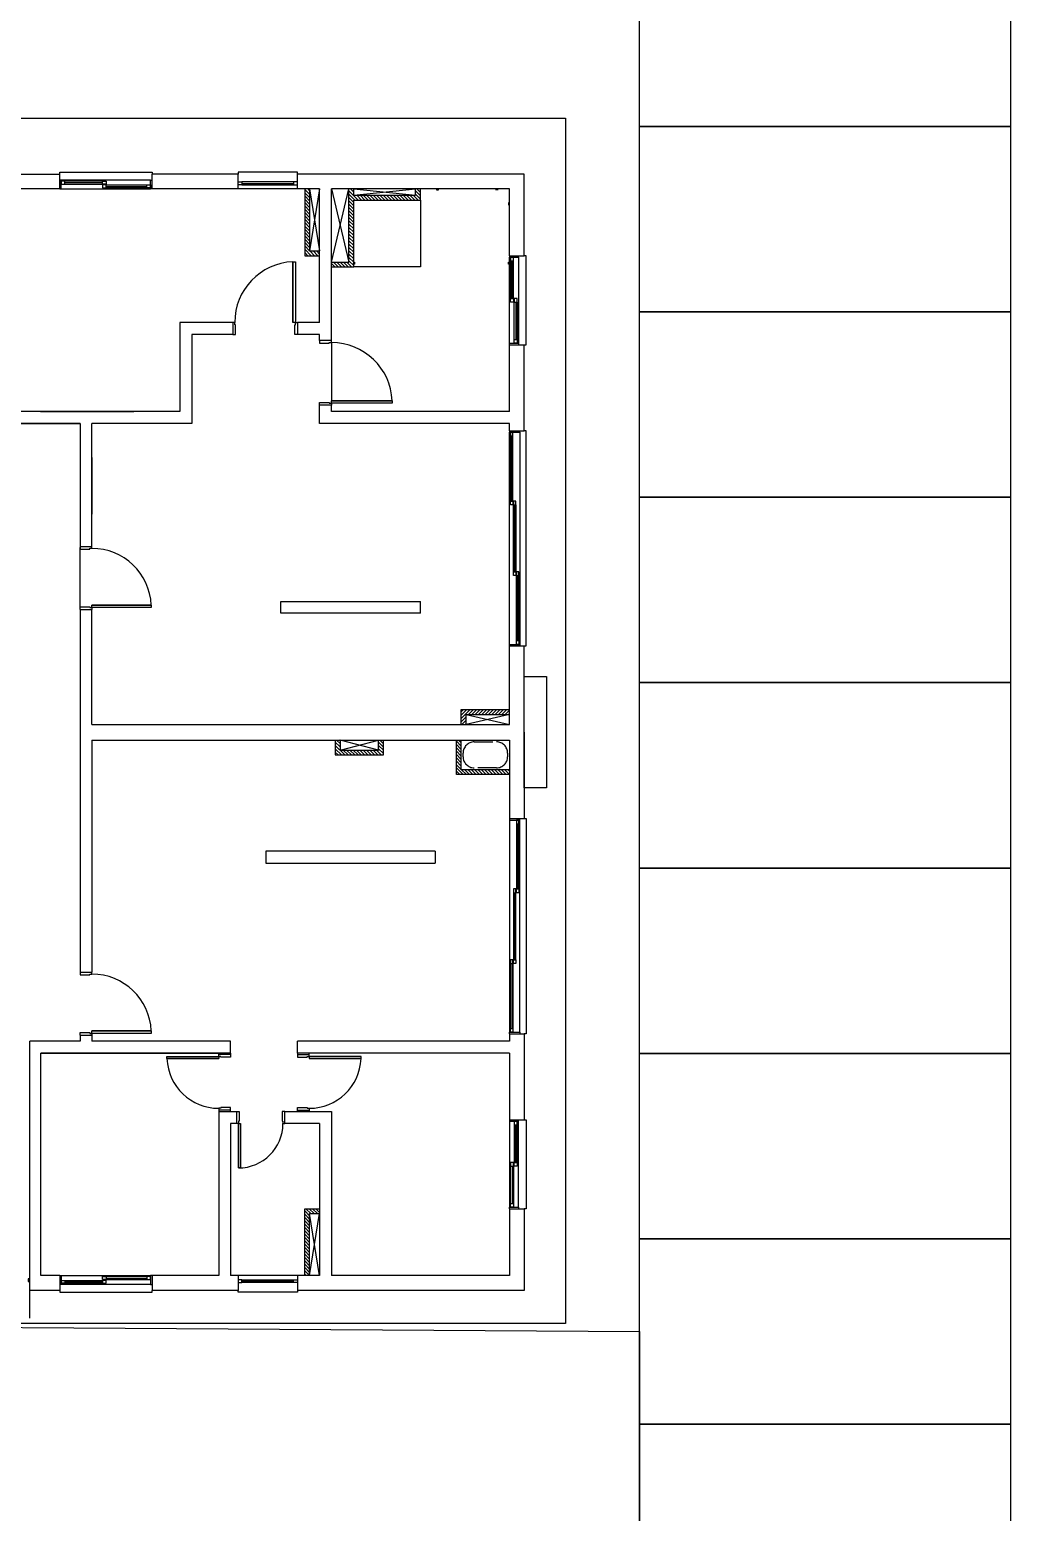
# Model space of a CAD drawing. Header units: millimetres. Extents: x 409504 to 410674, y 7402686 to 14806894.
# Drawn here: x 409812.32 to 409825.55, y 7402840.88 to 7402860.87 of the extents above; entities that cross this region are included whole.
import ezdxf

# ---------------------------------------------------------------- set-up
doc = ezdxf.new("R2010")
doc.units = ezdxf.units.MM
doc.linetypes.add('DASHED2', pattern=[0.375, 0.25, -0.125])
for name, color, linetype in [('.. Vagas de Garagem', 2, 'Continuous'), ('Edificação Habitacional', 6, 'Continuous'), ('G_txareasdatas', 1, 'Continuous')]:
    doc.layers.add(name, color=color, linetype=linetype)

# ---------------------------------------------------------------- blocks, each defined once
blk = doc.blocks.new('A$C5CAC4E4C')
for p, q in [((0, 16.25), (15.65, 16.25)), ((15.65, 16.25), (15.65, 0)), ((7.825, 15.497), (8.83, 15.497)), ((8.83, 15.497), (8.83, 15.522)), ((8.83, 15.522), (10.075, 15.522)), ((8.83, 15.297), (8.83, 15.497)), ((8.85, 15.417), (8.83, 15.417)), ((10.055, 15.417), (8.85, 15.417)), ((8.85, 15.297), (8.85, 15.417)), ((8.9, 15.402), (8.85, 15.402)), ((8.85, 15.402), (8.85, 15.362)), ((9.405, 15.402), (8.9, 15.402)), ((8.9, 15.362), (8.9, 15.402)), ((9.405, 15.362), (9.405, 15.402)), ((9.405, 15.402), (9.455, 15.402)), ((9.455, 15.402), (9.455, 15.362)), ((10.055, 15.297), (10.055, 15.417)), ((10.055, 15.417), (10.075, 15.417)), ((10.075, 15.522), (10.075, 15.497)), ((11.235, 15.497), (10.075, 15.497)), ((10.075, 15.297), (10.075, 15.497)), ((12.035, 15.522), (11.235, 15.522)), ((11.235, 15.522), (11.235, 15.497)), ((11.235, 15.297), (11.235, 15.497)), ((11.235, 15.297), (11.235, 15.497)), ((12.035, 15.497), (12.035, 15.522)), ((15.095, 15.497), (12.035, 15.497)), ((12.035, 15.297), (12.035, 15.497)), ((12.035, 15.297), (12.035, 15.497)), ((15.095, 14.397), (15.095, 15.497)), ((15.095, 14.397), (15.095, 15.497)), ((8.83, 15.297), (7.93, 15.297)), ((8.83, 15.297), (8.85, 15.297)), ((8.85, 15.362), (8.9, 15.362)), ((8.85, 15.297), (10.055, 15.297)), ((9.405, 15.382), (8.9, 15.382)), ((8.9, 15.362), (9.405, 15.362)), ((9.455, 15.362), (9.405, 15.362)), ((9.455, 15.352), (9.405, 15.352)), ((9.405, 15.352), (9.405, 15.312)), ((9.405, 15.312), (9.455, 15.312)), ((9.455, 15.352), (10.005, 15.352)), ((9.455, 15.312), (9.455, 15.352)), ((9.455, 15.332), (10.005, 15.332)), ((10.005, 15.312), (9.455, 15.312)), ((10.005, 15.312), (10.005, 15.352)), ((10.005, 15.352), (10.055, 15.352)), ((10.055, 15.312), (10.005, 15.312)), ((10.055, 15.352), (10.055, 15.312)), ((10.075, 15.297), (10.055, 15.297)), ((11.235, 15.297), (10.075, 15.297)), ((11.235, 15.393), (11.285, 15.393)), ((11.235, 15.353), (11.235, 15.393)), ((11.285, 15.353), (11.235, 15.353)), ((12.035, 15.297), (11.235, 15.297)), ((11.985, 15.393), (11.285, 15.393)), ((11.285, 15.393), (11.285, 15.353)), ((11.285, 15.373), (11.985, 15.373)), ((11.285, 15.353), (11.985, 15.353)), ((12.035, 15.393), (11.985, 15.393)), ((11.985, 15.393), (11.985, 15.353)), ((11.985, 15.353), (12.035, 15.353)), ((12.035, 15.353), (12.035, 15.393)), ((12.335, 15.297), (12.035, 15.297)), ((12.135, 15.297), (12.135, 14.397)), ((12.335, 15.297), (12.2, 14.462)), ((12.2, 15.297), (12.335, 14.462)), ((12.2, 15.297), (12.2, 14.462)), ((12.335, 13.497), (12.335, 15.297)), ((12.495, 13.252), (12.495, 15.297)), ((12.495, 15.297), (12.73, 14.312)), ((12.495, 14.312), (12.73, 15.297)), ((14.895, 15.297), (12.495, 15.297)), ((12.73, 14.312), (12.73, 15.297)), ((12.795, 15.212), (12.795, 15.297)), ((12.795, 15.297), (13.63, 15.212)), ((12.795, 15.212), (13.63, 15.297)), ((12.795, 15.212), (13.63, 15.212)), ((13.63, 15.212), (13.63, 15.297)), ((13.695, 15.147), (13.695, 15.297)), ((13.944, 15.289), (13.907, 15.289)), ((13.91, 15.285), (13.94, 15.285)), ((14.707, 15.289), (14.744, 15.289)), ((14.74, 15.285), (14.71, 15.285)), ((14.895, 14.397), (14.895, 15.297)), ((12.795, 14.247), (12.795, 15.147)), ((12.795, 15.147), (13.695, 15.147)), ((12.795, 14.247), (12.795, 15.147)), ((12.795, 15.147), (13.695, 15.147)), ((13.695, 15.147), (13.695, 14.247)), ((14.883, 15.112), (14.883, 15.082)), ((14.887, 15.078), (14.887, 15.116)), ((12.135, 14.397), (12.335, 14.397)), ((12.2, 14.462), (12.335, 14.462)), ((14.895, 14.397), (15.095, 14.397)), ((14.895, 14.397), (14.895, 14.377)), ((15.015, 14.377), (15.015, 14.397)), ((15.12, 14.397), (15.095, 14.397)), ((15.12, 13.197), (15.12, 14.397)), ((11.975, 14.317), (12.01, 14.317)), ((11.975, 13.497), (11.975, 14.317)), ((11.975, 14.317), (11.975, 13.497)), ((12.01, 14.317), (12.01, 13.497)), ((12.495, 14.312), (12.73, 14.312)), ((12.495, 14.247), (12.795, 14.247)), ((12.495, 14.247), (12.795, 14.247)), ((13.695, 14.247), (12.795, 14.247)), ((12.803, 14.278), (12.803, 14.316)), ((12.807, 14.312), (12.807, 14.282)), ((14.883, 14.282), (14.883, 14.312)), ((14.887, 14.316), (14.887, 14.278)), ((14.895, 13.217), (14.895, 14.377)), ((14.895, 14.377), (15.015, 14.377)), ((14.91, 14.377), (14.91, 14.327)), ((14.95, 14.377), (14.91, 14.377)), ((14.91, 14.327), (14.91, 13.822)), ((14.91, 14.327), (14.95, 14.327)), ((14.93, 13.822), (14.93, 14.327)), ((14.95, 14.327), (14.95, 14.377)), ((14.95, 13.822), (14.95, 14.327)), ((15.015, 14.377), (15.015, 13.217)), ((14.91, 13.772), (14.91, 13.822)), ((14.91, 13.822), (14.95, 13.822)), ((14.95, 13.822), (14.95, 13.772)), ((14.96, 13.822), (14.96, 13.772)), ((15, 13.822), (14.96, 13.822)), ((15, 13.772), (15, 13.822)), ((14.95, 13.772), (14.91, 13.772)), ((14.96, 13.267), (14.96, 13.772)), ((14.96, 13.772), (15, 13.772)), ((14.98, 13.772), (14.98, 13.267)), ((15, 13.772), (15, 13.267)), ((11.165, 13.497), (10.45, 13.497)), ((10.45, 13.497), (10.45, 12.297)), ((11.165, 13.497), (11.165, 13.337)), ((11.19, 13.497), (11.165, 13.497)), ((11.19, 13.467), (11.19, 13.497)), ((11.2, 13.467), (11.19, 13.467)), ((11.2, 13.337), (11.2, 13.467)), ((12.01, 13.497), (11.975, 13.497)), ((12, 13.337), (12, 13.467)), ((12, 13.467), (12.01, 13.467)), ((12.01, 13.467), (12.01, 13.497)), ((12.01, 13.497), (12.035, 13.497)), ((12.335, 13.497), (12.035, 13.497)), ((12.035, 13.497), (12.035, 13.337)), ((11.165, 13.337), (10.61, 13.337)), ((10.61, 13.337), (10.61, 12.137)), ((11.165, 13.337), (11.2, 13.337)), ((12.035, 13.337), (12, 13.337)), ((12.335, 13.337), (12.035, 13.337)), ((12.335, 13.252), (12.335, 13.337)), ((12.495, 13.252), (12.335, 13.252)), ((12.335, 13.252), (12.335, 13.217)), ((12.335, 13.217), (12.465, 13.217)), ((12.465, 13.217), (12.465, 13.227)), ((12.465, 13.227), (12.495, 13.227)), ((12.495, 13.227), (12.495, 13.252)), ((12.495, 13.227), (12.495, 12.442)), ((14.895, 13.197), (14.895, 13.217)), ((14.895, 13.217), (15.015, 13.217)), ((14.895, 13.197), (15.095, 13.197)), ((14.895, 12.297), (14.895, 13.197)), ((14.96, 13.217), (14.96, 13.267)), ((14.96, 13.267), (15, 13.267)), ((15, 13.217), (14.96, 13.217)), ((15, 13.267), (15, 13.217)), ((15.015, 13.217), (15.015, 13.197)), ((15.095, 12.137), (15.095, 13.197)), ((15.095, 13.197), (15.12, 13.197)), ((12.335, 12.382), (12.335, 12.417)), ((12.335, 12.417), (12.465, 12.417)), ((12.465, 12.417), (12.465, 12.407)), ((12.465, 12.407), (12.495, 12.407)), ((12.495, 12.407), (12.495, 12.442)), ((12.495, 12.442), (13.315, 12.442)), ((13.315, 12.442), (12.495, 12.442)), ((13.315, 12.407), (12.495, 12.407)), ((12.495, 12.407), (12.495, 12.382)), ((13.315, 12.442), (13.315, 12.407)), ((10.45, 12.297), (7.93, 12.297)), ((8.57, 12.297), (9.83, 12.297)), ((12.335, 12.137), (12.335, 12.382)), ((12.495, 12.382), (12.335, 12.382)), ((12.495, 12.297), (12.495, 12.382)), ((14.895, 12.297), (12.495, 12.297)), ((6.545, 12.137), (9.105, 12.137)), ((9.105, 12.137), (6.545, 12.137)), ((9.105, 12.137), (9.105, 10.477)), ((9.265, 10.477), (9.265, 12.137)), ((10.61, 12.137), (9.265, 12.137)), ((14.895, 12.137), (12.335, 12.137)), ((14.895, 12.037), (14.895, 12.137)), ((14.895, 12.037), (15.095, 12.037)), ((14.895, 12.037), (14.895, 12.017)), ((14.895, 9.157), (14.895, 12.017)), ((14.895, 12.017), (15.035, 12.017)), ((14.91, 12.017), (14.91, 11.967)), ((14.94, 12.017), (14.91, 12.017)), ((14.94, 11.967), (14.94, 12.017)), ((15.035, 12.017), (15.035, 12.037)), ((15.035, 12.017), (15.035, 9.157)), ((15.095, 12.137), (15.095, 12.137)), ((15.095, 12.037), (15.095, 12.137)), ((15.12, 12.037), (15.095, 12.037)), ((15.12, 9.137), (15.12, 12.037)), ((14.91, 11.967), (14.91, 11.089)), ((14.91, 11.967), (14.94, 11.967)), ((14.925, 11.089), (14.925, 11.967)), ((14.94, 11.089), (14.94, 11.967)), ((9.265, 11.677), (9.265, 10.912)), ((14.91, 11.039), (14.91, 11.089)), ((14.91, 11.089), (14.94, 11.089)), ((14.94, 11.039), (14.91, 11.039)), ((14.94, 11.089), (14.94, 11.039)), ((14.95, 11.089), (14.95, 11.039)), ((14.98, 11.089), (14.95, 11.089)), ((14.95, 10.135), (14.95, 11.039)), ((14.95, 11.039), (14.98, 11.039)), ((14.965, 11.039), (14.965, 10.135)), ((14.98, 11.039), (14.98, 11.089)), ((14.98, 11.039), (14.98, 10.135)), ((9.105, 10.477), (9.265, 10.477)), ((9.105, 9.662), (9.105, 10.462)), ((14.95, 10.085), (14.95, 10.135)), ((14.95, 10.135), (14.98, 10.135)), ((14.98, 10.085), (14.95, 10.085)), ((14.98, 10.135), (14.98, 10.085)), ((14.99, 10.135), (14.99, 10.085)), ((15.02, 10.135), (14.99, 10.135)), ((14.99, 9.207), (14.99, 10.085)), ((14.99, 10.085), (15.02, 10.085)), ((15.005, 10.085), (15.005, 9.207)), ((15.02, 10.085), (15.02, 10.135)), ((15.02, 10.085), (15.02, 9.207)), ((9.105, 9.627), (9.105, 4.737)), ((9.105, 9.627), (9.265, 9.627)), ((9.265, 8.077), (9.265, 9.627)), ((11.81, 9.577), (11.81, 9.737)), ((11.81, 9.737), (13.695, 9.737)), ((13.695, 9.577), (13.695, 9.737)), ((13.695, 9.577), (11.81, 9.577)), ((14.99, 9.157), (14.99, 9.207)), ((14.99, 9.207), (15.02, 9.207)), ((15.02, 9.207), (15.02, 9.157)), ((14.895, 9.137), (14.895, 9.157)), ((14.895, 9.157), (15.035, 9.157)), ((14.895, 9.137), (15.095, 9.137)), ((14.895, 8.077), (14.895, 9.137)), ((15.02, 9.157), (14.99, 9.157)), ((15.035, 9.157), (15.035, 9.137)), ((15.095, 7.972), (15.095, 9.137)), ((15.095, 9.137), (15.12, 9.137)), ((15.095, 7.222), (15.095, 8.722)), ((15.095, 8.722), (15.395, 8.722)), ((15.395, 8.722), (15.395, 7.222)), ((14.245, 8.077), (14.245, 8.277)), ((14.245, 8.277), (14.895, 8.277)), ((14.895, 8.212), (14.31, 8.077)), ((14.31, 8.212), (14.895, 8.077)), ((14.31, 8.077), (14.31, 8.212)), ((14.31, 8.212), (14.895, 8.212)), ((9.265, 8.077), (14.895, 8.077)), ((9.265, 8.077), (14.895, 8.077)), ((9.265, 7.867), (9.265, 4.737)), ((9.265, 7.867), (14.895, 7.867)), ((12.545, 7.867), (12.545, 7.667)), ((13.13, 7.732), (12.61, 7.867)), ((12.61, 7.732), (13.13, 7.867)), ((12.61, 7.867), (12.61, 7.732)), ((13.13, 7.732), (13.13, 7.867)), ((13.195, 7.667), (13.195, 7.867)), ((14.18, 7.402), (14.18, 7.867)), ((14.245, 7.467), (14.245, 7.867)), ((14.895, 7.867), (14.895, 6.807)), ((15.095, 7.972), (15.095, 6.807)), ((12.545, 7.667), (13.195, 7.667)), ((12.61, 7.732), (13.13, 7.732)), ((14.895, 7.402), (14.18, 7.402)), ((14.895, 7.467), (14.245, 7.467)), ((15.395, 7.222), (15.095, 7.222)), ((14.895, 6.807), (15.095, 6.807)), ((14.895, 6.807), (14.895, 6.787)), ((15.035, 6.787), (15.035, 6.807)), ((15.095, 6.807), (15.12, 6.807)), ((15.12, 6.807), (15.12, 3.907)), ((14.895, 6.787), (14.895, 3.927)), ((14.895, 6.787), (15.035, 6.787)), ((14.99, 6.787), (14.99, 6.737)), ((15.02, 6.787), (14.99, 6.787)), ((14.99, 6.737), (14.99, 5.859)), ((14.99, 6.737), (15.02, 6.737)), ((15.005, 5.859), (15.005, 6.737)), ((15.02, 6.737), (15.02, 6.787)), ((15.02, 5.859), (15.02, 6.737)), ((15.035, 3.927), (15.035, 6.787)), ((13.895, 6.367), (11.61, 6.367)), ((11.61, 6.367), (11.61, 6.207)), ((11.61, 6.207), (13.895, 6.207)), ((13.895, 6.367), (13.895, 6.207)), ((14.95, 5.859), (14.95, 5.809)), ((14.98, 5.859), (14.95, 5.859)), ((14.95, 5.809), (14.95, 4.905)), ((14.95, 5.809), (14.98, 5.809)), ((14.965, 4.905), (14.965, 5.809)), ((14.98, 5.809), (14.98, 5.859)), ((14.98, 4.905), (14.98, 5.809)), ((14.99, 5.809), (14.99, 5.859)), ((14.99, 5.859), (15.02, 5.859)), ((15.02, 5.809), (14.99, 5.809)), ((15.02, 5.859), (15.02, 5.809)), ((14.91, 4.905), (14.91, 4.855)), ((14.94, 4.905), (14.91, 4.905)), ((14.91, 3.977), (14.91, 4.855)), ((14.91, 4.855), (14.94, 4.855)), ((14.925, 4.855), (14.925, 3.977)), ((14.94, 4.855), (14.94, 4.905)), ((14.94, 4.855), (14.94, 3.977)), ((14.95, 4.855), (14.95, 4.905)), ((14.95, 4.905), (14.98, 4.905)), ((14.98, 4.855), (14.95, 4.855)), ((14.98, 4.905), (14.98, 4.855)), ((9.105, 4.737), (9.265, 4.737)), ((8.425, 0.447), (8.425, 3.807)), ((9.105, 3.807), (8.425, 3.807)), ((9.105, 3.887), (9.105, 3.807)), ((9.105, 3.887), (9.265, 3.887)), ((9.265, 3.887), (9.265, 3.807)), ((11.135, 3.807), (9.265, 3.807)), ((11.135, 3.647), (11.135, 3.807)), ((14.895, 3.807), (12.035, 3.807)), ((12.035, 3.647), (12.035, 3.807)), ((14.895, 3.907), (14.895, 3.927)), ((14.895, 3.927), (15.035, 3.927)), ((14.895, 3.907), (14.895, 3.807)), ((14.895, 3.907), (15.095, 3.907)), ((14.91, 3.927), (14.91, 3.977)), ((14.91, 3.977), (14.94, 3.977)), ((14.94, 3.927), (14.91, 3.927)), ((14.94, 3.977), (14.94, 3.927)), ((15.035, 3.927), (15.035, 3.907)), ((15.095, 3.907), (15.095, 3.807)), ((15.12, 3.907), (15.095, 3.907)), ((15.095, 3.807), (15.095, 2.747)), ((15.095, 3.807), (15.095, 3.807)), ((8.575, 0.647), (8.575, 3.647)), ((8.575, 3.647), (11.135, 3.647)), ((11.135, 3.647), (8.575, 3.647)), ((10.975, 3.627), (10.975, 3.647)), ((10.975, 3.647), (11.135, 3.647)), ((11.135, 3.627), (10.975, 3.627)), ((11.135, 3.647), (11.135, 3.627)), ((14.895, 3.647), (12.035, 3.647)), ((12.195, 3.647), (12.035, 3.647)), ((12.035, 3.647), (12.035, 3.627)), ((12.035, 3.627), (12.195, 3.627)), ((12.195, 3.627), (12.195, 3.647)), ((14.895, 3.647), (14.895, 2.747)), ((11.135, 2.877), (10.975, 2.877)), ((10.975, 2.877), (10.975, 2.857)), ((10.975, 2.857), (10.975, 0.647)), ((10.975, 2.857), (11.135, 2.857)), ((10.975, 2.857), (11.215, 2.857)), ((11.135, 2.857), (11.135, 2.877)), ((11.215, 2.857), (11.215, 2.697)), ((11.865, 2.697), (11.865, 2.857)), ((11.865, 2.857), (12.495, 2.857)), ((12.035, 2.877), (12.195, 2.877)), ((12.035, 2.857), (12.035, 2.877)), ((12.195, 2.857), (12.035, 2.857)), ((12.195, 2.877), (12.195, 2.857)), ((12.495, 2.857), (12.495, 0.647)), ((11.135, 2.697), (11.135, 0.647)), ((11.215, 2.697), (11.135, 2.697)), ((12.335, 2.697), (11.865, 2.697)), ((12.335, 2.697), (12.335, 0.647)), ((14.895, 2.747), (15.095, 2.747)), ((14.895, 2.747), (14.895, 2.727)), ((14.895, 2.727), (14.895, 1.567)), ((14.895, 2.727), (15.015, 2.727)), ((14.96, 2.727), (14.96, 2.677)), ((15, 2.727), (14.96, 2.727)), ((14.96, 2.677), (14.96, 2.172)), ((14.96, 2.677), (15, 2.677)), ((14.98, 2.172), (14.98, 2.677)), ((15, 2.677), (15, 2.727)), ((15, 2.172), (15, 2.677)), ((15.015, 2.727), (15.015, 2.747)), ((15.015, 1.567), (15.015, 2.727)), ((15.095, 2.747), (15.12, 2.747)), ((15.12, 2.747), (15.12, 1.547)), ((14.91, 2.172), (14.91, 2.122)), ((14.95, 2.172), (14.91, 2.172)), ((14.91, 1.617), (14.91, 2.122)), ((14.91, 2.122), (14.95, 2.122)), ((14.93, 2.122), (14.93, 1.617)), ((14.95, 2.122), (14.95, 2.172)), ((14.95, 2.122), (14.95, 1.617)), ((14.96, 2.122), (14.96, 2.172)), ((14.96, 2.172), (15, 2.172)), ((15, 2.122), (14.96, 2.122)), ((15, 2.172), (15, 2.122)), ((14.91, 1.567), (14.91, 1.617)), ((14.91, 1.617), (14.95, 1.617)), ((14.95, 1.617), (14.95, 1.567)), ((12.135, 0.647), (12.135, 1.547)), ((12.135, 1.547), (12.335, 1.547)), ((12.335, 0.647), (12.2, 1.482)), ((12.2, 0.647), (12.335, 1.482)), ((12.2, 0.647), (12.2, 1.482)), ((12.2, 1.482), (12.335, 1.482)), ((14.895, 1.547), (14.895, 1.567)), ((14.895, 1.567), (15.015, 1.567)), ((14.895, 1.547), (15.095, 1.547)), ((14.895, 1.547), (14.895, 0.647)), ((14.95, 1.567), (14.91, 1.567)), ((15.015, 1.567), (15.015, 1.547)), ((15.095, 1.547), (15.095, 0.447)), ((15.12, 1.547), (15.095, 1.547)), ((8.83, 0.647), (8.575, 0.647)), ((8.83, 0.647), (8.83, 0.447)), ((8.83, 0.647), (8.85, 0.647)), ((8.85, 0.647), (10.055, 0.647)), ((8.85, 0.647), (8.85, 0.527)), ((9.405, 0.632), (9.455, 0.632)), ((9.405, 0.592), (9.405, 0.632)), ((10.005, 0.632), (9.455, 0.632)), ((9.455, 0.632), (9.455, 0.592)), ((9.455, 0.612), (10.005, 0.612)), ((10.055, 0.632), (10.005, 0.632)), ((10.005, 0.632), (10.005, 0.592)), ((10.075, 0.647), (10.055, 0.647)), ((10.055, 0.647), (10.055, 0.527)), ((10.055, 0.592), (10.055, 0.632)), ((10.075, 0.647), (10.075, 0.447)), ((10.975, 0.647), (10.075, 0.647)), ((11.235, 0.647), (11.135, 0.647)), ((11.235, 0.647), (11.235, 0.447)), ((11.235, 0.647), (11.235, 0.447)), ((12.035, 0.647), (11.235, 0.647)), ((12.035, 0.647), (12.035, 0.447)), ((12.035, 0.647), (12.035, 0.447)), ((12.335, 0.647), (12.035, 0.647)), ((14.895, 0.647), (12.495, 0.647)), ((8.83, 0.447), (8.425, 0.447)), ((8.425, 0.072), (8.425, 0.447)), ((8.85, 0.527), (8.83, 0.527)), ((8.83, 0.447), (8.83, 0.422)), ((8.83, 0.422), (10.075, 0.422)), ((8.85, 0.582), (8.9, 0.582)), ((8.85, 0.542), (8.85, 0.582)), ((8.9, 0.542), (8.85, 0.542)), ((10.055, 0.527), (8.85, 0.527)), ((8.9, 0.582), (9.405, 0.582)), ((8.9, 0.582), (8.9, 0.542)), ((9.405, 0.562), (8.9, 0.562)), ((9.405, 0.542), (8.9, 0.542)), ((9.455, 0.592), (9.405, 0.592)), ((9.455, 0.582), (9.405, 0.582)), ((9.405, 0.582), (9.405, 0.542)), ((9.405, 0.542), (9.455, 0.542)), ((9.455, 0.592), (10.005, 0.592)), ((9.455, 0.542), (9.455, 0.582)), ((10.005, 0.592), (10.055, 0.592)), ((10.055, 0.527), (10.075, 0.527)), ((11.235, 0.447), (10.075, 0.447)), ((10.075, 0.422), (10.075, 0.447)), ((11.285, 0.591), (11.235, 0.591)), ((11.235, 0.591), (11.235, 0.551)), ((11.235, 0.551), (11.285, 0.551)), ((11.235, 0.422), (11.235, 0.447)), ((12.035, 0.422), (11.235, 0.422)), ((11.285, 0.591), (11.985, 0.591)), ((11.285, 0.551), (11.285, 0.591)), ((11.285, 0.571), (11.985, 0.571)), ((11.985, 0.551), (11.285, 0.551)), ((11.985, 0.551), (11.985, 0.591)), ((11.985, 0.591), (12.035, 0.591)), ((12.035, 0.551), (11.985, 0.551)), ((12.035, 0.591), (12.035, 0.551)), ((15.095, 0.447), (12.035, 0.447)), ((12.035, 0.447), (12.035, 0.422)), ((15.65, 0), (0, 0))]:
    blk.add_line(p, q)
at = {"linetype": 'Continuous'}
for p, q in [((12.135, 15.292), (12.2, 15.227)), ((12.135, 15.247), (12.2, 15.182)), ((12.135, 15.203), (12.2, 15.138)), ((12.175, 15.297), (12.2, 15.272)), ((12.73, 15.272), (12.855, 15.147)), ((12.73, 15.227), (12.81, 15.147)), ((12.75, 15.297), (12.795, 15.252)), ((12.795, 15.297), (12.795, 15.296)), ((12.835, 15.212), (12.9, 15.147)), ((12.88, 15.212), (12.945, 15.147)), ((12.924, 15.212), (12.989, 15.147)), ((12.969, 15.212), (13.034, 15.147)), ((13.014, 15.212), (13.079, 15.147)), ((13.059, 15.212), (13.124, 15.147)), ((13.104, 15.212), (13.169, 15.147)), ((13.149, 15.212), (13.214, 15.147)), ((13.194, 15.212), (13.259, 15.147)), ((13.239, 15.212), (13.304, 15.147)), ((13.284, 15.212), (13.349, 15.147)), ((13.329, 15.212), (13.394, 15.147)), ((13.373, 15.212), (13.438, 15.147)), ((13.418, 15.212), (13.483, 15.147)), ((13.463, 15.212), (13.528, 15.147)), ((13.508, 15.212), (13.573, 15.147)), ((13.553, 15.212), (13.618, 15.147)), ((13.598, 15.212), (13.663, 15.147)), ((13.63, 15.27), (13.695, 15.205)), ((13.63, 15.225), (13.695, 15.16)), ((13.648, 15.297), (13.695, 15.25)), ((13.693, 15.297), (13.695, 15.294)), ((12.135, 15.158), (12.2, 15.093)), ((12.135, 15.113), (12.2, 15.048)), ((12.135, 15.068), (12.2, 15.003)), ((12.135, 15.023), (12.2, 14.958)), ((12.73, 15.182), (12.795, 15.117)), ((12.73, 15.137), (12.795, 15.072)), ((12.73, 15.092), (12.795, 15.027)), ((12.73, 15.047), (12.795, 14.982)), ((12.73, 15.002), (12.795, 14.937)), ((12.135, 14.978), (12.2, 14.913)), ((12.135, 14.933), (12.2, 14.868)), ((12.135, 14.888), (12.2, 14.823)), ((12.135, 14.843), (12.2, 14.778)), ((12.135, 14.798), (12.2, 14.733)), ((12.73, 14.957), (12.795, 14.892)), ((12.73, 14.912), (12.795, 14.847)), ((12.73, 14.868), (12.795, 14.803)), ((12.73, 14.823), (12.795, 14.758)), ((12.135, 14.754), (12.2, 14.689)), ((12.135, 14.709), (12.2, 14.644)), ((12.135, 14.664), (12.2, 14.599)), ((12.135, 14.619), (12.2, 14.554)), ((12.73, 14.778), (12.795, 14.713)), ((12.73, 14.733), (12.795, 14.668)), ((12.73, 14.688), (12.795, 14.623)), ((12.73, 14.643), (12.795, 14.578)), ((12.73, 14.598), (12.795, 14.533)), ((12.135, 14.574), (12.2, 14.509)), ((12.135, 14.529), (12.2, 14.464)), ((12.135, 14.484), (12.222, 14.397)), ((12.135, 14.439), (12.177, 14.397)), ((12.202, 14.462), (12.267, 14.397)), ((12.247, 14.462), (12.312, 14.397)), ((12.292, 14.462), (12.335, 14.419)), ((12.73, 14.553), (12.795, 14.488)), ((12.73, 14.508), (12.795, 14.443)), ((12.73, 14.463), (12.795, 14.398)), ((12.73, 14.419), (12.795, 14.354)), ((12.495, 14.294), (12.542, 14.247)), ((12.495, 14.249), (12.498, 14.247)), ((12.522, 14.312), (12.587, 14.247)), ((12.567, 14.312), (12.632, 14.247)), ((12.612, 14.312), (12.677, 14.247)), ((12.657, 14.312), (12.722, 14.247)), ((12.702, 14.312), (12.767, 14.247)), ((12.73, 14.374), (12.795, 14.309)), ((12.73, 14.329), (12.795, 14.264)), ((14.245, 8.248), (14.274, 8.277)), ((14.245, 8.203), (14.319, 8.277)), ((14.245, 8.158), (14.364, 8.277)), ((14.344, 8.212), (14.409, 8.277)), ((14.389, 8.212), (14.454, 8.277)), ((14.434, 8.212), (14.499, 8.277)), ((14.478, 8.212), (14.543, 8.277)), ((14.523, 8.212), (14.588, 8.277)), ((14.568, 8.212), (14.633, 8.277)), ((14.613, 8.212), (14.678, 8.277)), ((14.658, 8.212), (14.723, 8.277)), ((14.703, 8.212), (14.768, 8.277)), ((14.748, 8.212), (14.813, 8.277)), ((14.793, 8.212), (14.858, 8.277)), ((14.838, 8.212), (14.895, 8.269)), ((14.883, 8.212), (14.895, 8.224)), ((14.245, 8.113), (14.31, 8.178)), ((14.254, 8.077), (14.31, 8.133)), ((14.299, 8.077), (14.31, 8.088)), ((12.61, 7.775), (12.545, 7.84)), ((12.61, 7.82), (12.563, 7.867)), ((12.61, 7.865), (12.608, 7.867)), ((13.195, 7.773), (13.13, 7.838)), ((13.195, 7.818), (13.146, 7.867)), ((13.195, 7.863), (13.191, 7.867)), ((14.245, 7.785), (14.18, 7.85)), ((14.245, 7.74), (14.18, 7.805)), ((14.245, 7.83), (14.208, 7.867)), ((12.673, 7.667), (12.545, 7.795)), ((12.628, 7.667), (12.545, 7.75)), ((12.583, 7.667), (12.545, 7.705)), ((12.718, 7.667), (12.653, 7.732)), ((12.763, 7.667), (12.698, 7.732)), ((12.808, 7.667), (12.743, 7.732)), ((12.853, 7.667), (12.788, 7.732)), ((12.897, 7.667), (12.832, 7.732)), ((12.942, 7.667), (12.877, 7.732)), ((12.987, 7.667), (12.922, 7.732)), ((13.032, 7.667), (12.967, 7.732)), ((13.077, 7.667), (13.012, 7.732)), ((13.122, 7.667), (13.057, 7.732)), ((13.167, 7.667), (13.102, 7.732)), ((13.195, 7.729), (13.13, 7.794)), ((13.195, 7.684), (13.13, 7.749)), ((14.245, 7.695), (14.18, 7.76)), ((14.245, 7.65), (14.18, 7.715)), ((14.245, 7.605), (14.18, 7.67)), ((14.245, 7.56), (14.18, 7.625)), ((14.245, 7.515), (14.18, 7.58)), ((14.245, 7.47), (14.18, 7.535)), ((14.269, 7.402), (14.18, 7.491)), ((14.224, 7.402), (14.18, 7.446)), ((14.314, 7.402), (14.249, 7.467)), ((14.358, 7.402), (14.293, 7.467)), ((14.403, 7.402), (14.338, 7.467)), ((14.448, 7.402), (14.383, 7.467)), ((14.493, 7.402), (14.428, 7.467)), ((14.538, 7.402), (14.473, 7.467)), ((14.583, 7.402), (14.518, 7.467)), ((14.628, 7.402), (14.563, 7.467)), ((14.673, 7.402), (14.608, 7.467)), ((14.718, 7.402), (14.653, 7.467)), ((14.763, 7.402), (14.698, 7.467)), ((14.807, 7.402), (14.742, 7.467)), ((14.852, 7.402), (14.787, 7.467)), ((14.895, 7.404), (14.832, 7.467)), ((14.895, 7.449), (14.877, 7.467)), ((12.135, 1.517), (12.2, 1.452)), ((12.135, 1.473), (12.2, 1.408)), ((12.135, 1.428), (12.2, 1.363)), ((12.15, 1.547), (12.215, 1.482)), ((12.195, 1.547), (12.26, 1.482)), ((12.24, 1.547), (12.305, 1.482)), ((12.285, 1.547), (12.335, 1.497)), ((12.33, 1.547), (12.335, 1.542)), ((12.135, 1.383), (12.2, 1.318)), ((12.135, 1.338), (12.2, 1.273)), ((12.135, 1.293), (12.2, 1.228)), ((12.135, 1.248), (12.2, 1.183)), ((12.135, 1.203), (12.2, 1.138)), ((12.135, 1.158), (12.2, 1.093)), ((12.135, 1.113), (12.2, 1.048)), ((12.135, 1.068), (12.2, 1.003)), ((12.135, 1.024), (12.2, 0.959)), ((12.135, 0.979), (12.2, 0.914)), ((12.135, 0.934), (12.2, 0.869)), ((12.135, 0.889), (12.2, 0.824)), ((12.135, 0.844), (12.2, 0.779)), ((12.135, 0.799), (12.2, 0.734)), ((12.135, 0.754), (12.2, 0.689)), ((12.135, 0.709), (12.197, 0.647)), ((12.135, 0.664), (12.152, 0.647))]:
    blk.add_line(p, q, dxfattribs=at)
at = {"linetype": 'DASHED2'}
for p, q in [((14.42, 7.842), (14.72, 7.842)), ((14.27, 7.642), (14.27, 7.692)), ((14.87, 7.692), (14.87, 7.642)), ((14.72, 7.492), (14.42, 7.492))]:
    blk.add_line(p, q, dxfattribs=at)
for points in [[(9.105, 10.477), (9.105, 10.442), (9.235, 10.442), (9.235, 10.452), (9.265, 10.452), (9.265, 10.477)], [(9.105, 9.627), (9.105, 9.662), (9.235, 9.662), (9.235, 9.652), (9.265, 9.652), (9.265, 9.627)], [(10.065, 9.687), (10.065, 9.652), (9.265, 9.652), (9.265, 9.687), (10.065, 9.687), (9.265, 9.687)], [(9.105, 4.737), (9.105, 4.702), (9.235, 4.702), (9.235, 4.712), (9.265, 4.712), (9.265, 4.737)], [(9.105, 3.887), (9.105, 3.922), (9.235, 3.922), (9.235, 3.912), (9.265, 3.912), (9.265, 3.887)], [(10.065, 3.947), (10.065, 3.912), (9.265, 3.912), (9.265, 3.947), (10.065, 3.947), (9.265, 3.947)], [(10.275, 3.572), (10.275, 3.602), (10.975, 3.602), (10.975, 3.572), (10.275, 3.572), (10.975, 3.572)], [(11.135, 3.627), (11.135, 3.592), (11.005, 3.592), (11.005, 3.602), (10.975, 3.602), (10.975, 3.627)], [(12.035, 3.627), (12.035, 3.592), (12.165, 3.592), (12.165, 3.602), (12.195, 3.602), (12.195, 3.627)], [(12.895, 3.572), (12.895, 3.602), (12.195, 3.602), (12.195, 3.572), (12.895, 3.572), (12.195, 3.572)], [(11.135, 2.877), (11.135, 2.912), (11.005, 2.912), (11.005, 2.902), (10.975, 2.902), (10.975, 2.877)], [(11.215, 2.857), (11.25, 2.857), (11.25, 2.727), (11.24, 2.727), (11.24, 2.697), (11.215, 2.697)], [(11.865, 2.857), (11.83, 2.857), (11.83, 2.727), (11.84, 2.727), (11.84, 2.697), (11.865, 2.697)], [(12.035, 2.877), (12.035, 2.912), (12.165, 2.912), (12.165, 2.902), (12.195, 2.902), (12.195, 2.877)], [(11.27, 2.097), (11.24, 2.097), (11.24, 2.697), (11.27, 2.697), (11.27, 2.097), (11.27, 2.697)]]:
    blk.add_lwpolyline(points)
blk.add_lwpolyline([(8.425, 0.567), (8.425, 0.602), (8.405, 0.602), (8.405, 0.567)], close=True)
for centre, radius, start, end in [((12.011, 13.496), 0.821, 92.6042, 179.9582), ((12.494, 12.405), 0.821, 2.6042, 89.9582), ((9.264, 9.65), 0.801, 2.6042, 89.9582), ((9.264, 3.91), 0.801, 2.6042, 89.9582), ((10.976, 3.603), 0.701, 182.5619, 269.947), ((12.194, 3.603), 0.701, 270.053, 357.4381), ((11.24, 2.697), 0.6, 270, 360)]:
    blk.add_arc(centre, radius, start, end)
for centre, start, end in [((14.42, 7.692), 90, 180), ((14.72, 7.692), 360, 90), ((14.42, 7.642), 180, 270), ((14.72, 7.642), 270, 0)]:
    blk.add_arc(centre, 0.15, start, end, dxfattribs=at)

msp = doc.modelspace()

# ---------------------------------------------------------------- linework, layer by layer
at = {"layer": '.. Vagas de Garagem'}
for points in [[(409820.547, 7402862.065), (409825.547, 7402862.065), (409825.547, 7402859.565), (409820.547, 7402859.565), (409820.547, 7402862.065)], [(409820.547, 7402859.565), (409825.547, 7402859.565), (409825.547, 7402857.065), (409820.547, 7402857.065), (409820.547, 7402859.565)], [(409820.547, 7402857.065), (409825.547, 7402857.065), (409825.547, 7402854.565), (409820.547, 7402854.565), (409820.547, 7402857.065)], [(409820.547, 7402854.565), (409825.547, 7402854.565), (409825.547, 7402852.065), (409820.547, 7402852.065), (409820.547, 7402854.565)], [(409820.547, 7402852.065), (409825.547, 7402852.065), (409825.547, 7402849.565), (409820.547, 7402849.565), (409820.547, 7402852.065)], [(409820.547, 7402849.565), (409825.547, 7402849.565), (409825.547, 7402847.065), (409820.547, 7402847.065), (409820.547, 7402849.565)], [(409820.547, 7402847.065), (409825.547, 7402847.065), (409825.547, 7402844.565), (409820.547, 7402844.565), (409820.547, 7402847.065)], [(409820.547, 7402844.565), (409825.547, 7402844.565), (409825.547, 7402842.065), (409820.547, 7402842.065), (409820.547, 7402844.565)], [(409820.547, 7402842.065), (409825.547, 7402842.065), (409825.547, 7402839.565), (409820.547, 7402839.565), (409820.547, 7402842.065)]]:
    msp.add_lwpolyline(points, dxfattribs=at)

# ---------------------------------------------------------------- block references
at = {"layer": 'Edificação Habitacional'}
msp.add_blockref('A$C5CAC4E4C', (409803.897, 7402843.424), dxfattribs=at)

# ---------------------------------------------------------------- next in the draw order: linework, layer by layer
at = {"layer": 'G_txareasdatas'}
msp.add_lwpolyline([(409825.547, 7402827.065), (409825.547, 7402821.592), (409804.007, 7402828.48), (409803.897, 7402843.424), (409820.547, 7402843.315), (409820.547, 7402827.065), (409825.547, 7402827.065)], dxfattribs=at)

doc.saveas('drawing.dxf')
